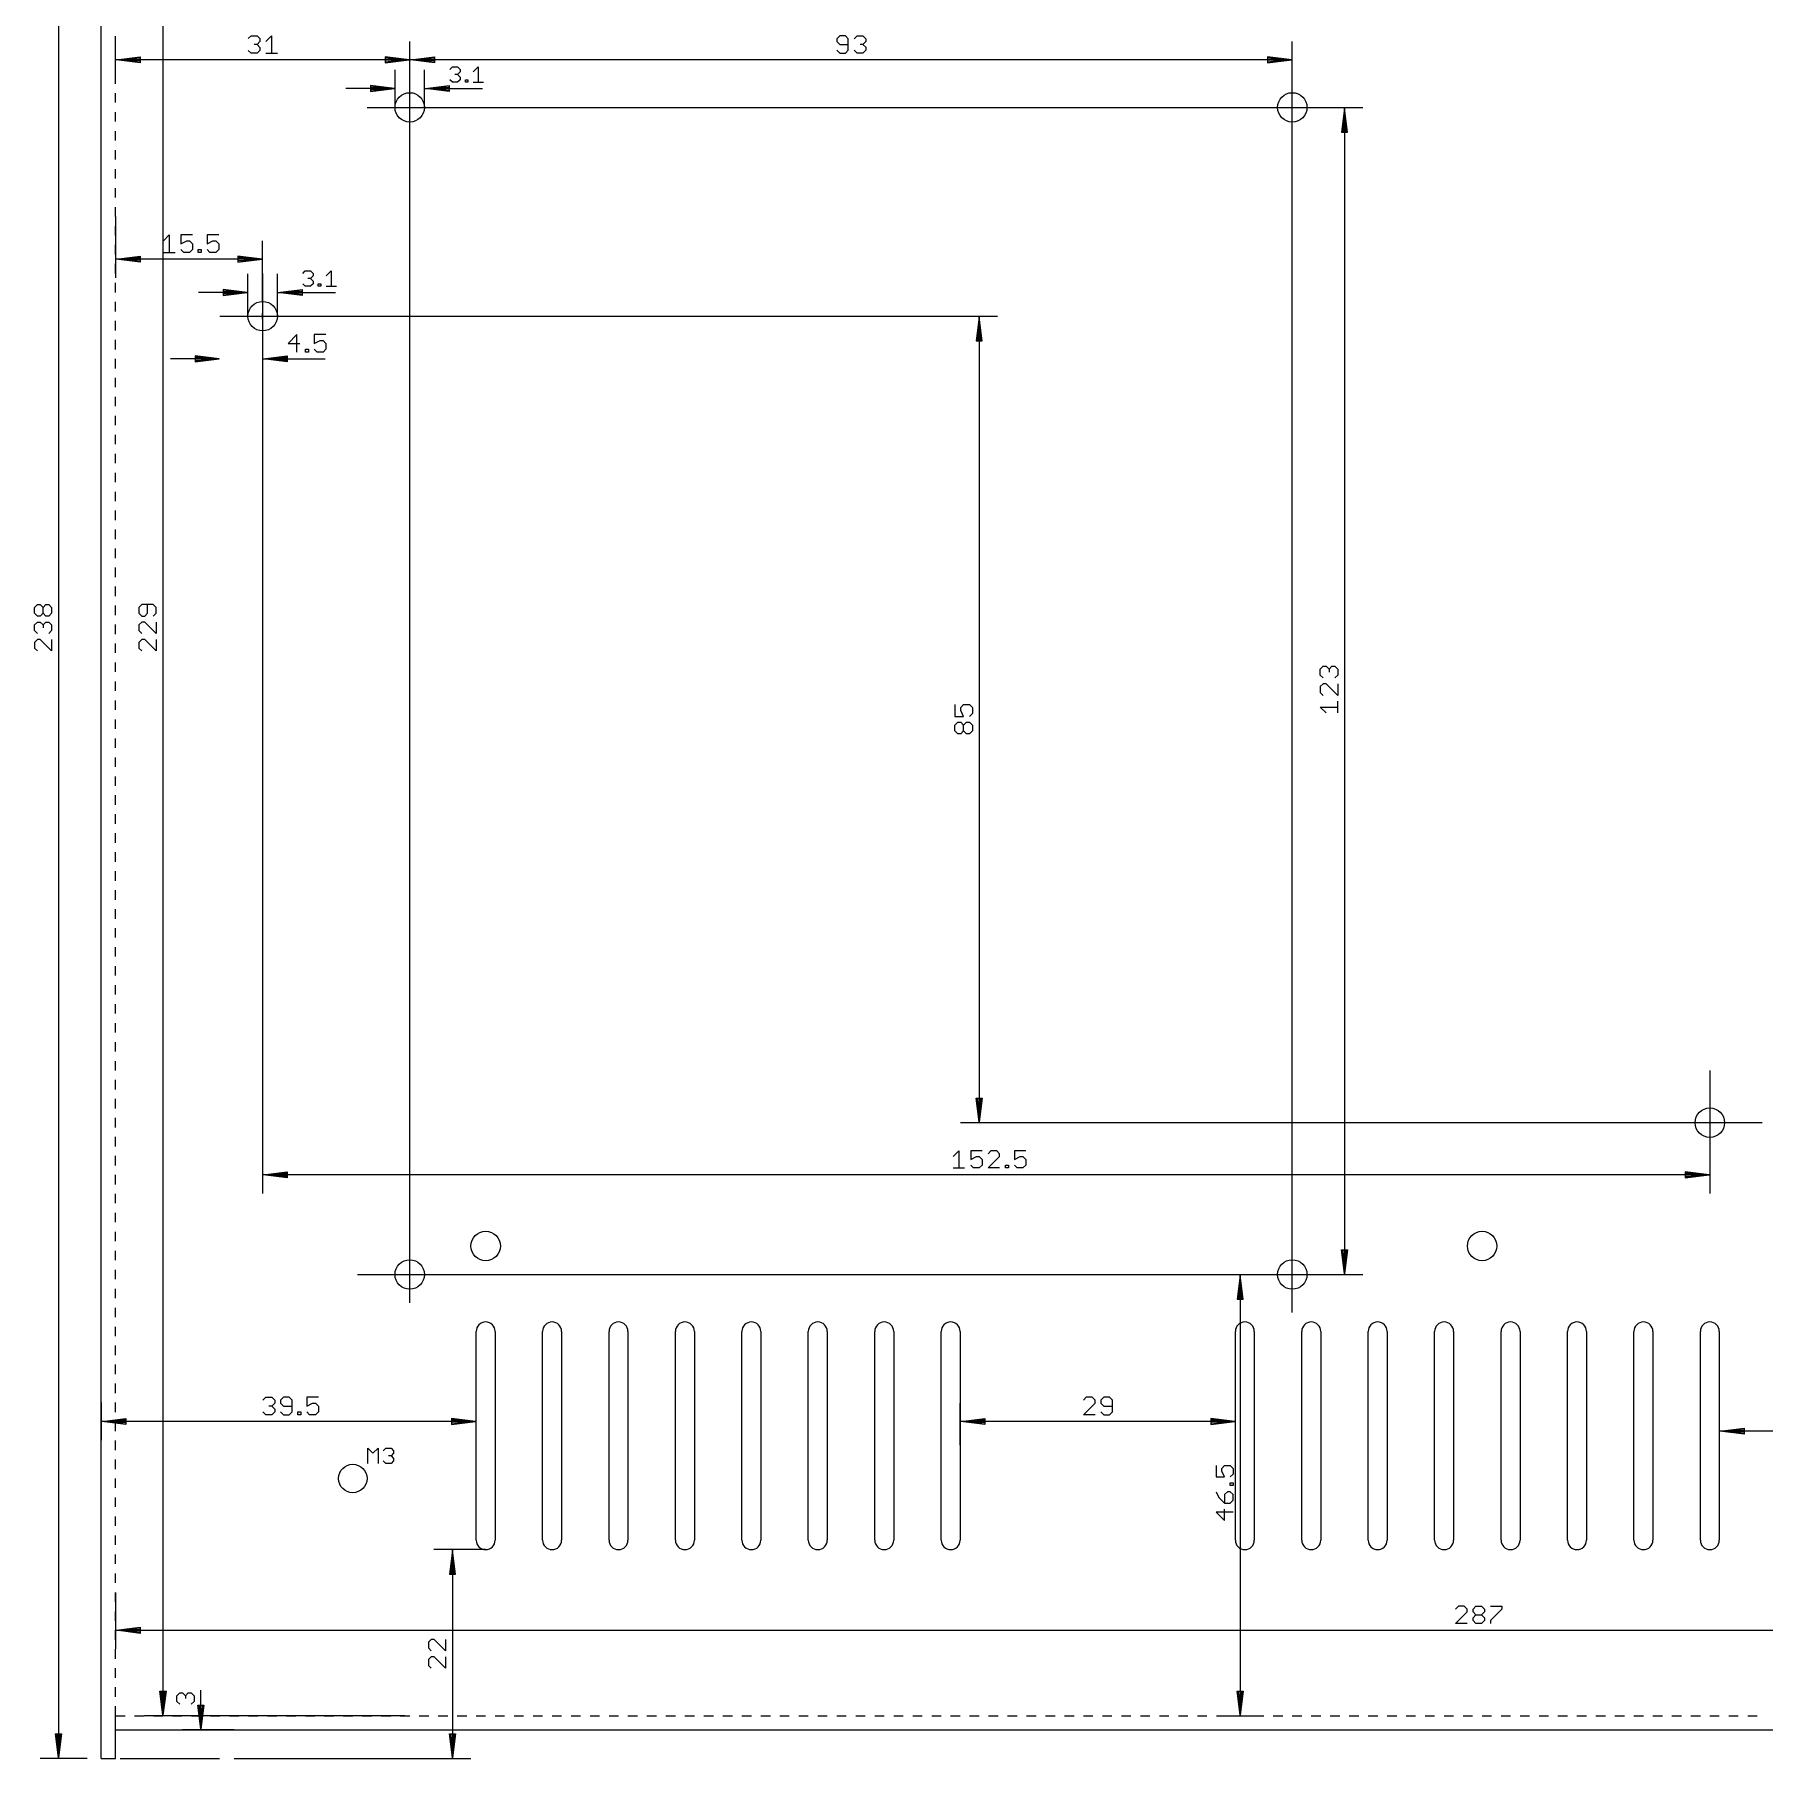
# Model space of a CAD drawing. Extents: x -7 to 590, y -48 to 445.
# Drawn here: x -7 to 175.2, y 97 to 278.7 of the extents above; entities that cross this region are included whole.
import ezdxf

# ---------------------------------------------------------------- set-up
doc = ezdxf.new("R2010")
doc.units = 0
for name, color, linetype in [('113', 4, 'CONTINUOUS'), ('138', 213, 'CONTINUOUS'), ('140', 1, 'CONTINUOUS'), ('20', 7, 'CONTINUOUS'), ('47', 2, 'CONTINUOUS')]:
    doc.layers.add(name, color=color, linetype=linetype)

msp = doc.modelspace()

# ---------------------------------------------------------------- linework, layer by layer
at = {"layer": '113'}
for p, q in [((39.5, 120), (39.5, 142)), ((41.5, 142), (41.5, 120)), ((46.5, 120), (46.5, 142)), ((48.5, 142), (48.5, 120)), ((53.5, 120), (53.5, 142)), ((55.5, 142), (55.5, 120)), ((60.5, 120), (60.5, 142)), ((62.5, 142), (62.5, 120)), ((67.5, 120), (67.5, 142)), ((69.5, 142), (69.5, 120)), ((74.5, 120), (74.5, 142)), ((76.5, 142), (76.5, 120)), ((81.5, 120), (81.5, 142)), ((83.5, 142), (83.5, 120)), ((88.5, 120), (88.5, 142)), ((90.5, 142), (90.5, 120)), ((119.5, 120), (119.5, 142)), ((121.5, 142), (121.5, 120)), ((126.5, 120), (126.5, 142)), ((128.5, 142), (128.5, 120)), ((133.5, 120), (133.5, 142)), ((135.5, 142), (135.5, 120)), ((140.5, 120), (140.5, 142)), ((142.5, 142), (142.5, 120)), ((147.5, 120), (147.5, 142)), ((149.5, 142), (149.5, 120)), ((154.5, 120), (154.5, 142)), ((156.5, 142), (156.5, 120)), ((161.5, 120), (161.5, 142)), ((163.5, 142), (163.5, 120)), ((168.5, 120), (168.5, 142)), ((170.5, 142), (170.5, 120))]:
    msp.add_line(p, q, dxfattribs=at)
for centre, start, end in [((40.5, 142), 90, 180), ((40.5, 142), 0, 90), ((47.5, 142), 90, 180), ((47.5, 142), 0, 90), ((54.5, 142), 90, 180), ((54.5, 142), 0, 90), ((61.5, 142), 90, 180), ((61.5, 142), 0, 90), ((68.5, 142), 90, 180), ((68.5, 142), 0, 90), ((75.5, 142), 90, 180), ((75.5, 142), 0, 90), ((82.5, 142), 90, 180), ((82.5, 142), 0, 90), ((89.5, 142), 90, 180), ((89.5, 142), 0, 90), ((120.5, 142), 90, 180), ((120.5, 142), 0, 90), ((127.5, 142), 90, 180), ((127.5, 142), 0, 90), ((134.5, 142), 90, 180), ((134.5, 142), 0, 90), ((141.5, 142), 90, 180), ((141.5, 142), 0, 90), ((148.5, 142), 90, 180), ((148.5, 142), 0, 90), ((155.5, 142), 90, 180), ((155.5, 142), 0, 90), ((162.5, 142), 90, 180), ((162.5, 142), 0, 90), ((169.5, 142), 90, 180), ((169.5, 142), 0, 90), ((40.5, 120), 180, 270), ((40.5, 120), 270, 0), ((47.5, 120), 180, 270), ((47.5, 120), 270, 0), ((54.5, 120), 180, 270), ((54.5, 120), 270, 0), ((61.5, 120), 180, 270), ((61.5, 120), 270, 0), ((68.5, 120), 180, 270), ((68.5, 120), 270, 0), ((75.5, 120), 180, 270), ((75.5, 120), 270, 0), ((82.5, 120), 180, 270), ((82.5, 120), 270, 0), ((89.5, 120), 180, 270), ((89.5, 120), 270, 0), ((120.5, 120), 180, 270), ((120.5, 120), 270, 0), ((127.5, 120), 180, 270), ((127.5, 120), 270, 0), ((134.5, 120), 180, 270), ((134.5, 120), 270, 0), ((141.5, 120), 180, 270), ((141.5, 120), 270, 0), ((148.5, 120), 180, 270), ((148.5, 120), 270, 0), ((155.5, 120), 180, 270), ((155.5, 120), 270, 0), ((162.5, 120), 180, 270), ((162.5, 120), 270, 0), ((169.5, 120), 180, 270), ((169.5, 120), 270, 0)]:
    msp.add_arc(centre, 1, start, end, dxfattribs=at)
at = {"layer": '138'}
for centre in [(32.5, 271), (125.5, 271), (17, 249), (169.5, 164), (40.5, 151), (145.5, 151), (32.5, 148), (125.5, 148)]:
    msp.add_circle(centre, 1.55, dxfattribs=at)
at = {"layer": '140'}
msp.add_circle((26.5, 126.5), 1.5, dxfattribs=at)
at = {"layer": '20'}
for p, q in [((0, 97), (0, 335)), ((1.5, 277.5), (1.5, 278.5)), ((1.5, 275.5), (1.5, 276.5)), ((1.5, 273.5), (1.5, 274.5)), ((1.5, 271.5), (1.5, 272.5)), ((1.5, 269.5), (1.5, 270.5)), ((1.5, 267.5), (1.5, 268.5)), ((1.5, 265.5), (1.5, 266.5)), ((1.5, 263.5), (1.5, 264.5)), ((1.5, 261.5), (1.5, 262.5)), ((1.5, 259.5), (1.5, 260.5)), ((1.5, 257.5), (1.5, 258.5)), ((1.5, 255.5), (1.5, 256.5)), ((1.5, 253.5), (1.5, 254.5)), ((1.5, 251.5), (1.5, 252.5)), ((1.5, 249.5), (1.5, 250.5)), ((1.5, 247.5), (1.5, 248.5)), ((1.5, 245.5), (1.5, 246.5)), ((1.5, 243.5), (1.5, 244.5)), ((1.5, 241.5), (1.5, 242.5)), ((1.5, 239.5), (1.5, 240.5)), ((1.5, 237.5), (1.5, 238.5)), ((1.5, 235.5), (1.5, 236.5)), ((1.5, 233.5), (1.5, 234.5)), ((1.5, 231.5), (1.5, 232.5)), ((1.5, 229.5), (1.5, 230.5)), ((1.5, 227.5), (1.5, 228.5)), ((1.5, 225.5), (1.5, 226.5)), ((1.5, 223.5), (1.5, 224.5)), ((1.5, 221.5), (1.5, 222.5)), ((1.5, 219.5), (1.5, 220.5)), ((1.5, 217.5), (1.5, 218.5)), ((1.5, 215.5), (1.5, 216.5)), ((1.5, 213.5), (1.5, 214.5)), ((1.5, 211.5), (1.5, 212.5)), ((1.5, 209.5), (1.5, 210.5)), ((1.5, 207.5), (1.5, 208.5)), ((1.5, 205.5), (1.5, 206.5)), ((1.5, 203.5), (1.5, 204.5)), ((1.5, 201.5), (1.5, 202.5)), ((1.5, 199.5), (1.5, 200.5)), ((1.5, 197.5), (1.5, 198.5)), ((1.5, 195.5), (1.5, 196.5)), ((1.5, 193.5), (1.5, 194.5)), ((1.5, 191.5), (1.5, 192.5)), ((1.5, 189.5), (1.5, 190.5)), ((1.5, 187.5), (1.5, 188.5)), ((1.5, 185.5), (1.5, 186.5)), ((1.5, 183.5), (1.5, 184.5)), ((1.5, 181.5), (1.5, 182.5)), ((1.5, 179.5), (1.5, 180.5)), ((1.5, 177.5), (1.5, 178.5)), ((1.5, 175.5), (1.5, 176.5)), ((1.5, 173.5), (1.5, 174.5)), ((1.5, 171.5), (1.5, 172.5)), ((1.5, 169.5), (1.5, 170.5)), ((1.5, 167.5), (1.5, 168.5)), ((1.5, 165.5), (1.5, 166.5)), ((1.5, 163.5), (1.5, 164.5)), ((1.5, 161.5), (1.5, 162.5)), ((1.5, 159.5), (1.5, 160.5)), ((1.5, 157.5), (1.5, 158.5)), ((1.5, 155.5), (1.5, 156.5)), ((1.5, 153.5), (1.5, 154.5)), ((1.5, 151.5), (1.5, 152.5)), ((1.5, 149.5), (1.5, 150.5)), ((1.5, 147.5), (1.5, 148.5)), ((1.5, 145.5), (1.5, 146.5)), ((1.5, 143.5), (1.5, 144.5)), ((1.5, 141.5), (1.5, 142.5)), ((1.5, 139.5), (1.5, 140.5)), ((1.5, 137.5), (1.5, 138.5)), ((1.5, 135.5), (1.5, 136.5)), ((1.5, 133.5), (1.5, 134.5)), ((1.5, 131.5), (1.5, 132.5)), ((1.5, 129.5), (1.5, 130.5)), ((1.5, 127.5), (1.5, 128.5)), ((1.5, 125.5), (1.5, 126.5)), ((1.5, 123.5), (1.5, 124.5)), ((1.5, 121.5), (1.5, 122.5)), ((1.5, 119.5), (1.5, 120.5)), ((1.5, 117.5), (1.5, 118.5)), ((1.5, 115.5), (1.5, 116.5)), ((1.5, 113.5), (1.5, 114.5)), ((1.5, 111.5), (1.5, 112.5)), ((1.5, 109.5), (1.5, 110.5)), ((1.5, 107.5), (1.5, 108.5)), ((1.5, 105.5), (1.5, 106.5)), ((1.5, 103.5), (1.5, 104.5)), ((1.5, 101.5), (1.5, 102.5)), ((1.5, 101.5), (2.5, 101.5)), ((1.5, 100), (1.5, 101.5)), ((3.5, 101.5), (4.5, 101.5)), ((5.5, 101.5), (6.5, 101.5)), ((7.5, 101.5), (8.5, 101.5)), ((9.5, 101.5), (10.5, 101.5)), ((11.5, 101.5), (12.5, 101.5)), ((13.5, 101.5), (14.5, 101.5)), ((15.5, 101.5), (16.5, 101.5)), ((17.5, 101.5), (18.5, 101.5)), ((19.5, 101.5), (20.5, 101.5)), ((21.5, 101.5), (22.5, 101.5)), ((23.5, 101.5), (24.5, 101.5)), ((25.5, 101.5), (26.5, 101.5)), ((27.5, 101.5), (28.5, 101.5)), ((29.5, 101.5), (30.5, 101.5)), ((31.5, 101.5), (32.5, 101.5)), ((33.5, 101.5), (34.5, 101.5)), ((35.5, 101.5), (36.5, 101.5)), ((37.5, 101.5), (38.5, 101.5)), ((39.5, 101.5), (40.5, 101.5)), ((41.5, 101.5), (42.5, 101.5)), ((43.5, 101.5), (44.5, 101.5)), ((45.5, 101.5), (46.5, 101.5)), ((47.5, 101.5), (48.5, 101.5)), ((49.5, 101.5), (50.5, 101.5)), ((51.5, 101.5), (52.5, 101.5)), ((53.5, 101.5), (54.5, 101.5)), ((55.5, 101.5), (56.5, 101.5)), ((57.5, 101.5), (58.5, 101.5)), ((59.5, 101.5), (60.5, 101.5)), ((61.5, 101.5), (62.5, 101.5)), ((63.5, 101.5), (64.5, 101.5)), ((65.5, 101.5), (66.5, 101.5)), ((67.5, 101.5), (68.5, 101.5)), ((69.5, 101.5), (70.5, 101.5)), ((71.5, 101.5), (72.5, 101.5)), ((73.5, 101.5), (74.5, 101.5)), ((75.5, 101.5), (76.5, 101.5)), ((77.5, 101.5), (78.5, 101.5)), ((79.5, 101.5), (80.5, 101.5)), ((81.5, 101.5), (82.5, 101.5)), ((83.5, 101.5), (84.5, 101.5)), ((85.5, 101.5), (86.5, 101.5)), ((87.5, 101.5), (88.5, 101.5)), ((89.5, 101.5), (90.5, 101.5)), ((91.5, 101.5), (92.5, 101.5)), ((93.5, 101.5), (94.5, 101.5)), ((95.5, 101.5), (96.5, 101.5)), ((97.5, 101.5), (98.5, 101.5)), ((99.5, 101.5), (100.5, 101.5)), ((101.5, 101.5), (102.5, 101.5)), ((103.5, 101.5), (104.5, 101.5)), ((105.5, 101.5), (106.5, 101.5)), ((107.5, 101.5), (108.5, 101.5)), ((109.5, 101.5), (110.5, 101.5)), ((111.5, 101.5), (112.5, 101.5)), ((113.5, 101.5), (114.5, 101.5)), ((115.5, 101.5), (116.5, 101.5)), ((117.5, 101.5), (118.5, 101.5)), ((119.5, 101.5), (120.5, 101.5)), ((121.5, 101.5), (122.5, 101.5)), ((123.5, 101.5), (124.5, 101.5)), ((125.5, 101.5), (126.5, 101.5)), ((127.5, 101.5), (128.5, 101.5)), ((129.5, 101.5), (130.5, 101.5)), ((131.5, 101.5), (132.5, 101.5)), ((133.5, 101.5), (134.5, 101.5)), ((135.5, 101.5), (136.5, 101.5)), ((137.5, 101.5), (138.5, 101.5)), ((139.5, 101.5), (140.5, 101.5)), ((141.5, 101.5), (142.5, 101.5)), ((143.5, 101.5), (144.5, 101.5)), ((145.5, 101.5), (146.5, 101.5)), ((147.5, 101.5), (148.5, 101.5)), ((149.5, 101.5), (150.5, 101.5)), ((151.5, 101.5), (152.5, 101.5)), ((153.5, 101.5), (154.5, 101.5)), ((155.5, 101.5), (156.5, 101.5)), ((157.5, 101.5), (158.5, 101.5)), ((159.5, 101.5), (160.5, 101.5)), ((161.5, 101.5), (162.5, 101.5)), ((163.5, 101.5), (164.5, 101.5)), ((165.5, 101.5), (166.5, 101.5)), ((167.5, 101.5), (168.5, 101.5)), ((169.5, 101.5), (170.5, 101.5)), ((171.5, 101.5), (172.5, 101.5)), ((173.5, 101.5), (174.5, 101.5)), ((1.5, 97), (1.5, 100)), ((1.5, 100), (288.5, 100)), ((0, 97), (1.5, 97))]:
    msp.add_line(p, q, dxfattribs=at)
at = {"layer": '47'}
for p, q in [((-4.5, 334.935), (-4.5, 97.065)), ((6.5, 330.435), (6.5, 101.565)), ((1.5, 274.5), (1.5, 277.95)), ((15.4829, 278.2472), (15.7911, 278.5554)), ((15.7911, 278.5554), (16.4075, 278.5554)), ((16.4075, 277.6308), (16.0993, 277.6308)), ((16.4075, 278.5554), (16.7157, 278.2472)), ((16.7157, 277.939), (16.4075, 277.6308)), ((16.4075, 277.6308), (16.7157, 277.3226)), ((16.7157, 278.2472), (16.7157, 277.939)), ((16.7157, 277.3226), (16.7157, 277.0144)), ((17.3245, 277.939), (17.9409, 278.5554)), ((17.9409, 278.5554), (17.9409, 276.7062)), ((32.5, 145), (32.5, 277.95)), ((32.5, 273), (32.5, 277.95)), ((77.8081, 278.5299), (77.5083, 278.2302)), ((77.5083, 278.2302), (77.5083, 277.9305)), ((77.5083, 277.9305), (77.8081, 277.6308)), ((78.4075, 278.5299), (77.8081, 278.5299)), ((77.8081, 277.6308), (78.7072, 277.6308)), ((78.7072, 278.2302), (78.4075, 278.5299)), ((78.7072, 277.0313), (78.7072, 278.2302)), ((79.3499, 278.2302), (79.6496, 278.5299)), ((79.6496, 278.5299), (80.2491, 278.5299)), ((80.2491, 277.6308), (79.9494, 277.6308)), ((80.2491, 278.5299), (80.5488, 278.2302)), ((80.5488, 277.9305), (80.2491, 277.6308)), ((80.2491, 277.6308), (80.5488, 277.331)), ((80.5488, 278.2302), (80.5488, 277.9305)), ((80.5488, 277.331), (80.5488, 277.0313)), ((125.5, 144), (125.5, 277.95)), ((1.565, 276), (4.1, 276.3192)), ((1.565, 276), (4.1, 276.26)), ((1.565, 276), (4.1, 276.13)), ((32.435, 276), (1.565, 276)), ((4.1, 275.6808), (1.565, 276)), ((4.1, 275.87), (1.565, 276)), ((4.1, 275.74), (1.565, 276)), ((4.1, 276.3192), (4.1, 275.6808)), ((15.7911, 276.7062), (15.4829, 277.0144)), ((16.4075, 276.7062), (15.7911, 276.7062)), ((16.7157, 277.0144), (16.4075, 276.7062)), ((17.3245, 276.7062), (18.5573, 276.7062)), ((32.435, 276), (29.9, 276.3192)), ((29.9, 276.3192), (29.9, 275.6808)), ((32.435, 276), (29.9, 276.26)), ((32.435, 276), (29.9, 276.13)), ((29.9, 275.6808), (32.435, 276)), ((29.9, 275.87), (32.435, 276)), ((29.9, 275.74), (32.435, 276)), ((32.565, 276), (35.1, 276.3192)), ((32.565, 276), (35.1, 276.26)), ((32.565, 276), (35.1, 276.13)), ((125.435, 276), (32.565, 276)), ((35.1, 275.6808), (32.565, 276)), ((35.1, 275.87), (32.565, 276)), ((35.1, 275.74), (32.565, 276)), ((35.1, 276.3192), (35.1, 275.6808)), ((36.7262, 275.0065), (36.9974, 275.2777)), ((36.9974, 275.2777), (37.5397, 275.2777)), ((37.5397, 275.2777), (37.8109, 275.0065)), ((39.1819, 274.7354), (39.7243, 275.2777)), ((39.7243, 275.2777), (39.7243, 273.6507)), ((77.5083, 277.0313), (77.8081, 276.7316)), ((77.8081, 276.7316), (78.4075, 276.7316)), ((78.4075, 276.7316), (78.7072, 277.0313)), ((79.6496, 276.7316), (79.3499, 277.0313)), ((80.2491, 276.7316), (79.6496, 276.7316)), ((80.5488, 277.0313), (80.2491, 276.7316)), ((125.435, 276), (122.9, 276.3192)), ((122.9, 276.3192), (122.9, 275.6808)), ((125.435, 276), (122.9, 276.26)), ((125.435, 276), (122.9, 276.13)), ((122.9, 275.6808), (125.435, 276)), ((122.9, 275.87), (125.435, 276)), ((122.9, 275.74), (125.435, 276)), ((30.95, 271), (30.95, 274.95)), ((34.05, 271), (34.05, 274.95)), ((36.9974, 273.6507), (36.7262, 273.9219)), ((37.5397, 273.6507), (36.9974, 273.6507)), ((37.5397, 274.4642), (37.2685, 274.4642)), ((37.8109, 274.7354), (37.5397, 274.4642)), ((37.5397, 274.4642), (37.8109, 274.193)), ((37.8109, 273.9219), (37.5397, 273.6507)), ((37.8109, 275.0065), (37.8109, 274.7354)), ((37.8109, 274.193), (37.8109, 273.9219)), ((38.3634, 273.6507), (38.3634, 273.9219)), ((38.3634, 273.9219), (38.6345, 273.9219)), ((38.6345, 273.6507), (38.3634, 273.6507)), ((38.6345, 273.9219), (38.6345, 273.6507)), ((39.1819, 273.6507), (40.2666, 273.6507)), ((30.885, 273), (25.75, 273)), ((30.885, 273), (28.35, 273.3192)), ((28.35, 273.3192), (28.35, 272.6808)), ((30.885, 273), (28.35, 273.26)), ((30.885, 273), (28.35, 273.13)), ((28.35, 272.6808), (30.885, 273)), ((28.35, 272.87), (30.885, 273)), ((28.35, 272.74), (30.885, 273)), ((34.115, 273), (36.65, 273.3192)), ((34.115, 273), (36.65, 273.26)), ((34.115, 273), (36.65, 273.13)), ((34.115, 273), (40.1846, 273)), ((36.65, 272.6808), (34.115, 273)), ((36.65, 272.87), (34.115, 273)), ((36.65, 272.74), (34.115, 273)), ((36.65, 273.3192), (36.65, 272.6808)), ((28, 271), (132.95, 271)), ((32.1808, 271), (32.8192, 271)), ((32.5, 270.6808), (32.5, 271.3192)), ((131, 270.935), (130.6808, 268.4)), ((131, 270.935), (130.74, 268.4)), ((131, 270.935), (130.87, 268.4)), ((131, 270.935), (131, 148.065)), ((131.3192, 268.4), (131, 270.935)), ((131.13, 268.4), (131, 270.935)), ((131.26, 268.4), (131, 270.935)), ((130.6808, 268.4), (131.3192, 268.4)), ((1.5, 259.5), (1.5, 253.05)), ((6.5369, 256.939), (7.1533, 257.5554)), ((7.1533, 257.5554), (7.1533, 255.7062)), ((9.6112, 257.5554), (8.3784, 257.5554)), ((8.3784, 257.5554), (8.3784, 256.6308)), ((12.3736, 257.5554), (11.1408, 257.5554)), ((11.1408, 257.5554), (11.1408, 256.6308)), ((1.565, 255), (4.1, 255.3192)), ((1.565, 255), (4.1, 255.26)), ((4.1, 255.3192), (4.1, 254.6808)), ((6.5369, 255.7062), (7.7697, 255.7062)), ((8.3784, 256.6308), (8.9948, 256.939)), ((8.6866, 255.7062), (8.3784, 256.0144)), ((9.303, 255.7062), (8.6866, 255.7062)), ((8.9948, 256.939), (9.303, 256.939)), ((9.303, 256.939), (9.6112, 256.6308)), ((9.6112, 256.0144), (9.303, 255.7062)), ((9.6112, 256.6308), (9.6112, 256.0144)), ((10.22, 255.7062), (10.22, 256.0144)), ((10.22, 256.0144), (10.5282, 256.0144)), ((10.5282, 255.7062), (10.22, 255.7062)), ((10.5282, 256.0144), (10.5282, 255.7062)), ((11.1408, 256.6308), (11.7572, 256.939)), ((11.449, 255.7062), (11.1408, 256.0144)), ((12.0654, 255.7062), (11.449, 255.7062)), ((11.7572, 256.939), (12.0654, 256.939)), ((12.0654, 256.939), (12.3736, 256.6308)), ((12.3736, 256.0144), (12.0654, 255.7062)), ((12.3736, 256.6308), (12.3736, 256.0144)), ((16.935, 255), (14.4, 255.3192)), ((14.4, 255.3192), (14.4, 254.6808)), ((16.935, 255), (14.4, 255.26)), ((17, 250.5), (17, 256.95)), ((1.565, 255), (4.1, 255.13)), ((16.935, 255), (1.565, 255)), ((4.1, 254.6808), (1.565, 255)), ((4.1, 254.87), (1.565, 255)), ((4.1, 254.74), (1.565, 255)), ((16.935, 255), (14.4, 255.13)), ((14.4, 254.6808), (16.935, 255)), ((14.4, 254.87), (16.935, 255)), ((14.4, 254.74), (16.935, 255)), ((15.45, 249), (15.45, 253.45)), ((17, 253.5), (17, 156.55)), ((18.55, 249), (18.55, 253.45)), ((21.2262, 253.5065), (21.4974, 253.7777)), ((21.4974, 253.7777), (22.0397, 253.7777)), ((22.0397, 253.7777), (22.3109, 253.5065)), ((22.3109, 253.5065), (22.3109, 253.2354)), ((23.6819, 253.2354), (24.2243, 253.7777)), ((24.2243, 253.7777), (24.2243, 252.1507)), ((15.385, 251.5), (12.85, 251.8192)), ((12.85, 251.8192), (12.85, 251.1808)), ((15.385, 251.5), (12.85, 251.76)), ((15.385, 251.5), (12.85, 251.63)), ((18.615, 251.5), (21.15, 251.8192)), ((18.615, 251.5), (21.15, 251.76)), ((18.615, 251.5), (21.15, 251.63)), ((21.15, 251.8192), (21.15, 251.1808)), ((21.4974, 252.1507), (21.2262, 252.4219)), ((22.0397, 252.1507), (21.4974, 252.1507)), ((22.0397, 252.9642), (21.7685, 252.9642)), ((22.3109, 253.2354), (22.0397, 252.9642)), ((22.0397, 252.9642), (22.3109, 252.693)), ((22.3109, 252.4219), (22.0397, 252.1507)), ((22.3109, 252.693), (22.3109, 252.4219)), ((22.8634, 252.1507), (22.8634, 252.4219)), ((22.8634, 252.4219), (23.1345, 252.4219)), ((23.1345, 252.1507), (22.8634, 252.1507)), ((23.1345, 252.4219), (23.1345, 252.1507)), ((23.6819, 252.1507), (24.7666, 252.1507)), ((15.385, 251.5), (10.25, 251.5)), ((12.85, 251.1808), (15.385, 251.5)), ((12.85, 251.37), (15.385, 251.5)), ((12.85, 251.24), (15.385, 251.5)), ((18.615, 251.5), (24.6846, 251.5)), ((21.15, 251.1808), (18.615, 251.5)), ((21.15, 251.37), (18.615, 251.5)), ((21.15, 251.24), (18.615, 251.5)), ((12.5, 249), (94.45, 249)), ((16.6808, 249), (17.3192, 249)), ((17, 248.6808), (17, 249.3192)), ((92.5, 248.935), (92.1808, 246.4)), ((92.5, 248.935), (92.24, 246.4)), ((92.5, 248.935), (92.37, 246.4)), ((92.5, 248.935), (92.5, 164.065)), ((92.8192, 246.4), (92.5, 248.935)), ((92.63, 246.4), (92.5, 248.935)), ((92.76, 246.4), (92.5, 248.935)), ((17, 247), (17, 242.55)), ((20.6008, 247.0554), (19.6762, 246.1308)), ((19.6762, 246.1308), (20.909, 246.1308)), ((20.6008, 245.2062), (20.6008, 247.0554)), ((23.6713, 247.0554), (22.4386, 247.0554)), ((22.4386, 247.0554), (22.4386, 246.1308)), ((22.4386, 246.1308), (23.0549, 246.439)), ((23.0549, 246.439), (23.3631, 246.439)), ((23.3631, 246.439), (23.6713, 246.1308)), ((23.6713, 246.1308), (23.6713, 245.5144)), ((92.1808, 246.4), (92.8192, 246.4)), ((12.435, 244.5), (7.3, 244.5)), ((12.435, 244.5), (9.9, 244.8192)), ((9.9, 244.8192), (9.9, 244.1808)), ((12.435, 244.5), (9.9, 244.76)), ((12.435, 244.5), (9.9, 244.63)), ((9.9, 244.1808), (12.435, 244.5)), ((9.9, 244.37), (12.435, 244.5)), ((9.9, 244.24), (12.435, 244.5)), ((12.5, 244.5), (12.5, 244.5)), ((17.065, 244.5), (19.6, 244.8192)), ((17.065, 244.5), (19.6, 244.76)), ((17.065, 244.5), (19.6, 244.63)), ((17.065, 244.5), (23.5809, 244.5)), ((19.6, 244.1808), (17.065, 244.5)), ((19.6, 244.37), (17.065, 244.5)), ((19.6, 244.24), (17.065, 244.5)), ((19.6, 244.8192), (19.6, 244.1808)), ((21.5178, 245.2062), (21.5178, 245.5144)), ((21.5178, 245.5144), (21.826, 245.5144)), ((21.826, 245.2062), (21.5178, 245.2062)), ((21.826, 245.5144), (21.826, 245.2062)), ((22.7468, 245.2062), (22.4386, 245.5144)), ((23.3631, 245.2062), (22.7468, 245.2062)), ((23.6713, 245.5144), (23.3631, 245.2062)), ((-7.0299, 218.2962), (-6.7302, 218.596)), ((-7.0299, 217.6968), (-7.0299, 218.2962)), ((-6.7302, 217.3971), (-7.0299, 217.6968)), ((-6.7302, 218.596), (-6.4305, 218.596)), ((-6.4305, 217.3971), (-6.7302, 217.3971)), ((-6.4305, 218.596), (-6.1308, 218.2962)), ((-6.1308, 217.6968), (-6.4305, 217.3971)), ((-6.1308, 218.2962), (-5.831, 218.596)), ((-6.1308, 217.6968), (-6.1308, 218.2962)), ((-5.831, 217.3971), (-6.1308, 217.6968)), ((-5.831, 218.596), (-5.5313, 218.596)), ((-5.5313, 217.3971), (-5.831, 217.3971)), ((-5.5313, 218.596), (-5.2316, 218.2962)), ((-5.2316, 217.6968), (-5.5313, 217.3971)), ((-5.2316, 218.2962), (-5.2316, 217.6968)), ((4.2698, 218.596), (3.9701, 218.2962)), ((3.9701, 218.2962), (3.9701, 217.6968)), ((3.9701, 217.6968), (4.2698, 217.3971)), ((5.4687, 218.596), (4.2698, 218.596)), ((4.2698, 217.3971), (4.5695, 217.3971)), ((4.5695, 217.3971), (4.8692, 217.6968)), ((4.8692, 217.6968), (4.8692, 218.596)), ((5.7684, 218.2962), (5.4687, 218.596)), ((5.4687, 217.3971), (5.7684, 217.6968)), ((5.7684, 217.6968), (5.7684, 218.2962)), ((-7.0299, 216.4547), (-6.7302, 216.7544)), ((-7.0299, 215.8552), (-7.0299, 216.4547)), ((-6.7302, 215.5555), (-7.0299, 215.8552)), ((-6.7302, 216.7544), (-6.4305, 216.7544)), ((-6.4305, 216.7544), (-6.1308, 216.4547)), ((-6.1308, 216.4547), (-5.831, 216.7544)), ((-6.1308, 216.4547), (-6.1308, 216.1549)), ((-5.831, 216.7544), (-5.5313, 216.7544)), ((-5.5313, 216.7544), (-5.2316, 216.4547)), ((-5.2316, 215.8552), (-5.5313, 215.5555)), ((-5.2316, 216.4547), (-5.2316, 215.8552)), ((4.2698, 216.7544), (3.9701, 216.4547)), ((3.9701, 216.4547), (3.9701, 215.8552)), ((3.9701, 215.8552), (4.2698, 215.5555)), ((4.5695, 216.7544), (4.2698, 216.7544)), ((5.7684, 215.5555), (4.5695, 216.7544)), ((5.7684, 216.7544), (5.7684, 215.5555)), ((-6.7302, 214.9128), (-7.0299, 214.6131)), ((-7.0299, 214.6131), (-7.0299, 214.0137)), ((-7.0299, 214.0137), (-6.7302, 213.7139)), ((-6.4305, 214.9128), (-6.7302, 214.9128)), ((-5.2316, 213.7139), (-6.4305, 214.9128)), ((-5.2316, 214.9128), (-5.2316, 213.7139)), ((4.2698, 214.9128), (3.9701, 214.6131)), ((3.9701, 214.6131), (3.9701, 214.0137)), ((3.9701, 214.0137), (4.2698, 213.7139)), ((4.5695, 214.9128), (4.2698, 214.9128)), ((5.7684, 213.7139), (4.5695, 214.9128)), ((5.7684, 214.9128), (5.7684, 213.7139)), ((128.4446, 211.7963), (128.7528, 212.1045)), ((128.4446, 211.1799), (128.4446, 211.7963)), ((128.7528, 212.1045), (129.061, 212.1045)), ((129.061, 212.1045), (129.3692, 211.7963)), ((129.3692, 211.7963), (129.6774, 212.1045)), ((129.3692, 211.7963), (129.3692, 211.4881)), ((129.6774, 212.1045), (129.9856, 212.1045)), ((129.9856, 212.1045), (130.2938, 211.7963)), ((130.2938, 211.7963), (130.2938, 211.1799)), ((128.7528, 210.8717), (128.4446, 211.1799)), ((128.7528, 210.2629), (128.4446, 209.9547)), ((128.4446, 209.9547), (128.4446, 209.3383)), ((129.061, 210.2629), (128.7528, 210.2629)), ((130.2938, 209.0301), (129.061, 210.2629)), ((130.2938, 211.1799), (129.9856, 210.8717)), ((130.2938, 210.2629), (130.2938, 209.0301)), ((89.9446, 208.0573), (89.9446, 206.8245)), ((90.561, 207.7491), (90.8692, 208.0573)), ((90.8692, 208.0573), (91.4856, 208.0573)), ((91.4856, 208.0573), (91.7938, 207.7491)), ((128.4446, 209.3383), (128.7528, 209.0301)), ((129.061, 207.1885), (128.4446, 207.8049)), ((128.4446, 207.8049), (130.2938, 207.8049)), ((130.2938, 207.1885), (130.2938, 208.4213)), ((89.9446, 206.8245), (90.8692, 206.8245)), ((89.9446, 205.9075), (90.2528, 206.2157)), ((90.2528, 206.2157), (90.561, 206.2157)), ((90.561, 207.4409), (90.561, 207.7491)), ((90.8692, 206.8245), (90.561, 207.4409)), ((90.561, 206.2157), (90.8692, 205.9075)), ((90.8692, 205.9075), (91.1774, 206.2157)), ((91.1774, 206.2157), (91.4856, 206.2157)), ((91.7938, 207.1327), (91.4856, 206.8245)), ((91.4856, 206.2157), (91.7938, 205.9075)), ((91.7938, 207.7491), (91.7938, 207.1327)), ((89.9446, 205.2911), (89.9446, 205.9075)), ((90.2528, 204.9829), (89.9446, 205.2911)), ((90.561, 204.9829), (90.2528, 204.9829)), ((90.8692, 205.2911), (90.561, 204.9829)), ((90.8692, 205.2911), (90.8692, 205.9075)), ((91.1774, 204.9829), (90.8692, 205.2911)), ((91.4856, 204.9829), (91.1774, 204.9829)), ((91.7938, 205.2911), (91.4856, 204.9829)), ((91.7938, 205.9075), (91.7938, 205.2911)), ((169.5, 169.5), (169.5, 156.55)), ((92.5, 164.065), (92.1808, 166.6)), ((92.1808, 166.6), (92.8192, 166.6)), ((92.5, 164.065), (92.24, 166.6)), ((92.5, 164.065), (92.37, 166.6)), ((92.8192, 166.6), (92.5, 164.065)), ((92.63, 166.6), (92.5, 164.065)), ((92.76, 166.6), (92.5, 164.065)), ((175, 164), (90.55, 164)), ((89.7679, 160.4305), (90.3673, 161.0299)), ((90.3673, 161.0299), (90.3673, 159.2316)), ((92.8083, 161.0299), (91.6094, 161.0299)), ((91.6094, 161.0299), (91.6094, 160.1308)), ((91.6094, 160.1308), (92.2089, 160.4305)), ((92.2089, 160.4305), (92.5086, 160.4305)), ((92.5086, 160.4305), (92.8083, 160.1308)), ((93.7507, 161.0299), (93.451, 160.7302)), ((93.451, 159.2316), (94.6499, 160.4305)), ((94.3502, 161.0299), (93.7507, 161.0299)), ((94.6499, 160.7302), (94.3502, 161.0299)), ((94.6499, 160.4305), (94.6499, 160.7302)), ((97.4123, 161.0299), (96.2134, 161.0299)), ((96.2134, 161.0299), (96.2134, 160.1308)), ((96.2134, 160.1308), (96.8128, 160.4305)), ((96.8128, 160.4305), (97.1125, 160.4305)), ((97.1125, 160.4305), (97.4123, 160.1308)), ((17.065, 158.5), (19.6, 158.8192)), ((17.065, 158.5), (19.6, 158.76)), ((17.065, 158.5), (19.6, 158.63)), ((19.6, 158.8192), (19.6, 158.1808)), ((89.7679, 159.2316), (90.9668, 159.2316)), ((91.9092, 159.2316), (91.6094, 159.5313)), ((92.5086, 159.2316), (91.9092, 159.2316)), ((92.8083, 159.5313), (92.5086, 159.2316)), ((92.8083, 160.1308), (92.8083, 159.5313)), ((94.6499, 159.2316), (93.451, 159.2316)), ((95.2926, 159.2316), (95.2926, 159.5313)), ((95.2926, 159.5313), (95.5923, 159.5313)), ((95.5923, 159.2316), (95.2926, 159.2316)), ((95.5923, 159.5313), (95.5923, 159.2316)), ((96.5131, 159.2316), (96.2134, 159.5313)), ((97.1125, 159.2316), (96.5131, 159.2316)), ((97.4123, 159.5313), (97.1125, 159.2316)), ((97.4123, 160.1308), (97.4123, 159.5313)), ((169.435, 158.5), (166.9, 158.8192)), ((166.9, 158.8192), (166.9, 158.1808)), ((169.435, 158.5), (166.9, 158.76)), ((169.435, 158.5), (166.9, 158.63)), ((169.435, 158.5), (17.065, 158.5)), ((19.6, 158.1808), (17.065, 158.5)), ((19.6, 158.37), (17.065, 158.5)), ((19.6, 158.24), (17.065, 158.5)), ((166.9, 158.1808), (169.435, 158.5)), ((166.9, 158.37), (169.435, 158.5)), ((166.9, 158.24), (169.435, 158.5)), ((131, 148.065), (130.6808, 150.6)), ((130.6808, 150.6), (131.3192, 150.6)), ((131, 148.065), (130.74, 150.6)), ((131, 148.065), (130.87, 150.6)), ((131.3192, 150.6), (131, 148.065)), ((131.13, 150.6), (131, 148.065)), ((131.26, 150.6), (131, 148.065)), ((27, 148), (132.95, 148)), ((119, 148), (121.95, 148)), ((120, 147.935), (119.6808, 145.4)), ((120, 147.935), (119.74, 145.4)), ((120, 147.935), (119.87, 145.4)), ((120, 147.935), (120, 101.565)), ((120.3192, 145.4), (120, 147.935)), ((120.13, 145.4), (120, 147.935)), ((120.26, 145.4), (120, 147.935)), ((119.6808, 145.4), (120.3192, 145.4)), ((17.0369, 134.7472), (17.3451, 135.0554)), ((17.3451, 135.0554), (17.9615, 135.0554)), ((17.9615, 135.0554), (18.2697, 134.7472)), ((19.1866, 135.0554), (18.8784, 134.7472)), ((19.803, 135.0554), (19.1866, 135.0554)), ((20.1112, 134.7472), (19.803, 135.0554)), ((22.8736, 135.0554), (21.6408, 135.0554)), ((21.6408, 135.0554), (21.6408, 134.1308)), ((103.7911, 135.0554), (103.4829, 134.7472)), ((104.4075, 135.0554), (103.7911, 135.0554)), ((104.7157, 134.7472), (104.4075, 135.0554)), ((105.6327, 135.0554), (105.3245, 134.7472)), ((106.2491, 135.0554), (105.6327, 135.0554)), ((106.5573, 134.7472), (106.2491, 135.0554)), ((0, 134.5), (0, 130.55)), ((17.3451, 133.2062), (17.0369, 133.5144)), ((17.9615, 133.2062), (17.3451, 133.2062)), ((17.9615, 134.1308), (17.6533, 134.1308)), ((18.2697, 134.439), (17.9615, 134.1308)), ((17.9615, 134.1308), (18.2697, 133.8226)), ((18.2697, 133.5144), (17.9615, 133.2062)), ((18.2697, 134.7472), (18.2697, 134.439)), ((18.2697, 133.8226), (18.2697, 133.5144)), ((18.8784, 134.7472), (18.8784, 134.439)), ((18.8784, 134.439), (19.1866, 134.1308)), ((18.8784, 133.5144), (19.1866, 133.2062)), ((19.1866, 134.1308), (20.1112, 134.1308)), ((19.1866, 133.2062), (19.803, 133.2062)), ((19.803, 133.2062), (20.1112, 133.5144)), ((20.1112, 133.5144), (20.1112, 134.7472)), ((20.72, 133.2062), (20.72, 133.5144)), ((20.72, 133.5144), (21.0282, 133.5144)), ((21.0282, 133.2062), (20.72, 133.2062)), ((21.0282, 133.5144), (21.0282, 133.2062)), ((21.6408, 134.1308), (22.2572, 134.439)), ((21.949, 133.2062), (21.6408, 133.5144)), ((22.5654, 133.2062), (21.949, 133.2062)), ((22.2572, 134.439), (22.5654, 134.439)), ((22.5654, 134.439), (22.8736, 134.1308)), ((22.8736, 133.5144), (22.5654, 133.2062)), ((22.8736, 134.1308), (22.8736, 133.5144)), ((39.5, 131), (39.5, 134.45)), ((90.5, 130), (90.5, 134.45)), ((103.4829, 133.2062), (104.7157, 134.439)), ((104.7157, 133.2062), (103.4829, 133.2062)), ((104.7157, 134.439), (104.7157, 134.7472)), ((105.3245, 134.7472), (105.3245, 134.439)), ((105.3245, 134.439), (105.6327, 134.1308)), ((105.3245, 133.5144), (105.6327, 133.2062)), ((105.6327, 134.1308), (106.5573, 134.1308)), ((105.6327, 133.2062), (106.2491, 133.2062)), ((106.2491, 133.2062), (106.5573, 133.5144)), ((106.5573, 133.5144), (106.5573, 134.7472)), ((119.5, 130.5), (119.5, 134.45)), ((170.5, 133.5), (170.5, 129.55)), ((0.065, 132.5), (2.6, 132.8192)), ((0.065, 132.5), (2.6, 132.76)), ((0.065, 132.5), (2.6, 132.63)), ((39.435, 132.5), (0.065, 132.5)), ((2.6, 132.1808), (0.065, 132.5)), ((2.6, 132.37), (0.065, 132.5)), ((2.6, 132.24), (0.065, 132.5)), ((2.6, 132.8192), (2.6, 132.1808)), ((39.435, 132.5), (36.9, 132.8192)), ((36.9, 132.8192), (36.9, 132.1808)), ((39.435, 132.5), (36.9, 132.76)), ((39.435, 132.5), (36.9, 132.63)), ((36.9, 132.1808), (39.435, 132.5)), ((36.9, 132.37), (39.435, 132.5)), ((36.9, 132.24), (39.435, 132.5)), ((90.565, 132.5), (93.1, 132.8192)), ((90.565, 132.5), (93.1, 132.76)), ((90.565, 132.5), (93.1, 132.63)), ((119.435, 132.5), (90.565, 132.5)), ((93.1, 132.1808), (90.565, 132.5)), ((93.1, 132.37), (90.565, 132.5)), ((93.1, 132.24), (90.565, 132.5)), ((93.1, 132.8192), (93.1, 132.1808)), ((119.435, 132.5), (116.9, 132.8192)), ((116.9, 132.8192), (116.9, 132.1808)), ((119.435, 132.5), (116.9, 132.76)), ((119.435, 132.5), (116.9, 132.63)), ((116.9, 132.1808), (119.435, 132.5)), ((116.9, 132.37), (119.435, 132.5)), ((116.9, 132.24), (119.435, 132.5)), ((170.565, 131.5), (173.1, 131.8192)), ((170.565, 131.5), (173.1, 131.76)), ((170.565, 131.5), (173.1, 131.63)), ((199.435, 131.5), (170.565, 131.5)), ((173.1, 131.1808), (170.565, 131.5)), ((173.1, 131.37), (170.565, 131.5)), ((173.1, 131.24), (170.565, 131.5)), ((173.1, 131.8192), (173.1, 131.1808)), ((28.0762, 128.0762), (28.0762, 129.7032)), ((28.0762, 129.7032), (28.6185, 129.1609)), ((28.6185, 129.1609), (29.1609, 129.7032)), ((29.1609, 129.7032), (29.1609, 128.0762)), ((29.7134, 129.432), (29.9845, 129.7032)), ((29.9845, 129.7032), (30.5269, 129.7032)), ((30.5269, 129.7032), (30.798, 129.432)), ((30.798, 129.432), (30.798, 129.1609)), ((29.9845, 128.0762), (29.7134, 128.3474)), ((30.5269, 128.0762), (29.9845, 128.0762)), ((30.5269, 128.8897), (30.2557, 128.8897)), ((30.798, 129.1609), (30.5269, 128.8897)), ((30.5269, 128.8897), (30.798, 128.6185)), ((30.798, 128.3474), (30.5269, 128.0762)), ((30.798, 128.6185), (30.798, 128.3474)), ((117.4701, 127.8651), (117.4701, 126.6662)), ((118.0695, 127.5654), (118.3692, 127.8651)), ((118.3692, 127.8651), (118.9687, 127.8651)), ((118.9687, 127.8651), (119.2684, 127.5654)), ((117.4701, 126.6662), (118.3692, 126.6662)), ((118.0695, 127.2656), (118.0695, 127.5654)), ((118.3692, 126.6662), (118.0695, 127.2656)), ((119.2684, 126.9659), (118.9687, 126.6662)), ((118.9687, 125.7454), (118.9687, 126.0451)), ((118.9687, 126.0451), (119.2684, 126.0451)), ((119.2684, 127.5654), (119.2684, 126.9659)), ((119.2684, 126.0451), (119.2684, 125.7454)), ((117.4701, 125.1027), (117.7698, 124.5033)), ((117.7698, 124.5033), (118.3692, 123.9038)), ((118.669, 125.1027), (118.3692, 124.803)), ((118.3692, 124.803), (118.3692, 123.9038)), ((118.9687, 125.1027), (118.669, 125.1027)), ((119.2684, 125.7454), (118.9687, 125.7454)), ((119.2684, 124.803), (118.9687, 125.1027)), ((118.9687, 123.9038), (119.2684, 124.2036)), ((119.2684, 124.2036), (119.2684, 124.803)), ((119.2684, 122.9614), (117.4701, 122.9614)), ((117.4701, 122.9614), (118.3692, 122.0623)), ((118.3692, 123.9038), (118.9687, 123.9038)), ((118.3692, 122.0623), (118.3692, 123.2612)), ((40.5, 119), (35.05, 119)), ((37, 118.935), (36.6808, 116.4)), ((37, 118.935), (36.74, 116.4)), ((37, 118.935), (36.87, 116.4)), ((37, 118.935), (37, 97.065)), ((37.3192, 116.4), (37, 118.935)), ((37.13, 116.4), (37, 118.935)), ((37.26, 116.4), (37, 118.935)), ((36.6808, 116.4), (37.3192, 116.4)), ((1.5, 114.5), (1.5, 108.55)), ((143.0137, 113.0299), (142.7139, 112.7302)), ((143.6131, 113.0299), (143.0137, 113.0299)), ((143.9128, 112.7302), (143.6131, 113.0299)), ((144.5555, 112.7302), (144.8552, 113.0299)), ((144.8552, 113.0299), (145.4547, 113.0299)), ((145.4547, 113.0299), (145.7544, 112.7302)), ((146.3971, 113.0299), (147.596, 113.0299)), ((147.596, 113.0299), (147.596, 112.7302)), ((142.7139, 111.2316), (143.9128, 112.4305)), ((143.9128, 111.2316), (142.7139, 111.2316)), ((143.9128, 112.4305), (143.9128, 112.7302)), ((144.5555, 112.4305), (144.5555, 112.7302)), ((144.8552, 112.1308), (144.5555, 112.4305)), ((144.5555, 111.831), (144.8552, 112.1308)), ((144.5555, 111.5313), (144.5555, 111.831)), ((144.8552, 111.2316), (144.5555, 111.5313)), ((144.8552, 112.1308), (145.4547, 112.1308)), ((145.4547, 111.2316), (144.8552, 111.2316)), ((145.7544, 112.4305), (145.4547, 112.1308)), ((145.4547, 112.1308), (145.7544, 111.831)), ((145.7544, 111.5313), (145.4547, 111.2316)), ((145.7544, 112.7302), (145.7544, 112.4305)), ((145.7544, 111.831), (145.7544, 111.5313)), ((147.596, 112.7302), (146.3971, 111.5313)), ((146.3971, 111.5313), (146.3971, 111.2316)), ((1.565, 110.5), (4.1, 110.8192)), ((1.565, 110.5), (4.1, 110.76)), ((1.565, 110.5), (4.1, 110.63)), ((1.565, 110.5), (288.435, 110.5)), ((4.1, 110.1808), (1.565, 110.5)), ((4.1, 110.37), (1.565, 110.5)), ((4.1, 110.24), (1.565, 110.5)), ((4.1, 110.8192), (4.1, 110.1808)), ((34.7698, 109.5488), (34.4701, 109.2491)), ((35.0695, 109.5488), (34.7698, 109.5488)), ((36.2684, 108.3499), (35.0695, 109.5488)), ((36.2684, 109.5488), (36.2684, 108.3499)), ((34.4701, 109.2491), (34.4701, 108.6496)), ((34.4701, 108.6496), (34.7698, 108.3499)), ((34.7698, 107.7072), (34.4701, 107.4075)), ((35.0695, 107.7072), (34.7698, 107.7072)), ((36.2684, 106.5083), (35.0695, 107.7072)), ((36.2684, 107.7072), (36.2684, 106.5083)), ((34.4701, 107.4075), (34.4701, 106.8081)), ((34.4701, 106.8081), (34.7698, 106.5083)), ((6.5, 101.565), (6.1808, 104.1)), ((6.1808, 104.1), (6.8192, 104.1)), ((6.5, 101.565), (6.24, 104.1)), ((6.5, 101.565), (6.37, 104.1)), ((6.8192, 104.1), (6.5, 101.565)), ((6.63, 104.1), (6.5, 101.565)), ((6.76, 104.1), (6.5, 101.565)), ((7.9701, 103.6008), (8.2698, 103.9005)), ((8.2698, 103.9005), (8.5695, 103.9005)), ((8.5695, 103.9005), (8.8692, 103.6008)), ((8.8692, 103.6008), (9.169, 103.9005)), ((9.169, 103.9005), (9.4687, 103.9005)), ((9.4687, 103.9005), (9.7684, 103.6008)), ((10.5, 100.065), (10.5, 104.1888)), ((120, 101.565), (119.6808, 104.1)), ((119.6808, 104.1), (120.3192, 104.1)), ((120, 101.565), (119.74, 104.1)), ((120, 101.565), (119.87, 104.1)), ((120.3192, 104.1), (120, 101.565)), ((120.13, 104.1), (120, 101.565)), ((120.26, 104.1), (120, 101.565)), ((7.9701, 103.0013), (7.9701, 103.6008)), ((8.2698, 102.7016), (7.9701, 103.0013)), ((8.8692, 103.6008), (8.8692, 103.301)), ((9.7684, 103.0013), (9.4687, 102.7016)), ((9.7684, 103.6008), (9.7684, 103.0013)), ((10.5, 100.065), (10.1808, 102.6)), ((10.1808, 102.6), (10.8192, 102.6)), ((10.5, 100.065), (10.24, 102.6)), ((10.5, 100.065), (10.37, 102.6)), ((10.8192, 102.6), (10.5, 100.065)), ((10.63, 102.6), (10.5, 100.065)), ((10.76, 102.6), (10.5, 100.065)), ((32, 101.5), (4.55, 101.5)), ((118.5, 101.5), (121.95, 101.5)), ((-4.5, 97.065), (-4.8192, 99.6)), ((-4.8192, 99.6), (-4.1808, 99.6)), ((-4.5, 97.065), (-4.76, 99.6)), ((-4.5, 97.065), (-4.63, 99.6)), ((-4.1808, 99.6), (-4.5, 97.065)), ((-4.37, 99.6), (-4.5, 97.065)), ((-4.24, 99.6), (-4.5, 97.065)), ((14, 100), (8.55, 100)), ((37, 97.065), (36.6808, 99.6)), ((36.6808, 99.6), (37.3192, 99.6)), ((37, 97.065), (36.74, 99.6)), ((37, 97.065), (36.87, 99.6)), ((37.3192, 99.6), (37, 97.065)), ((37.13, 99.6), (37, 97.065)), ((37.26, 99.6), (37, 97.065)), ((-1.5, 97), (-6.45, 97)), ((2, 97), (12.45, 97)), ((14, 97), (38.95, 97))]:
    msp.add_line(p, q, dxfattribs=at)

doc.saveas('drawing.dxf')
